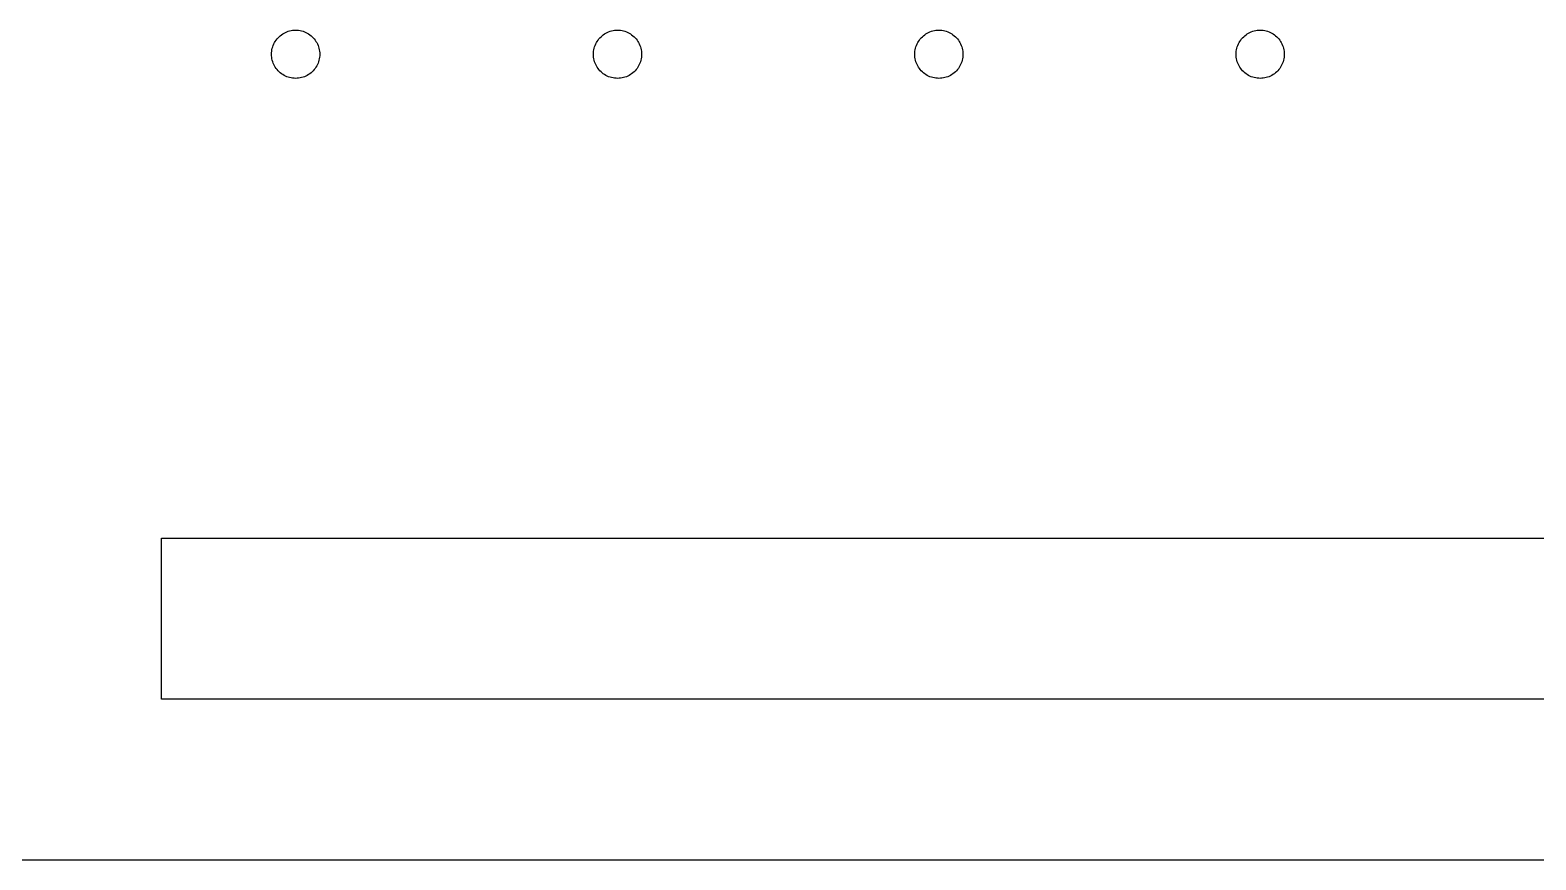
# Model space of a CAD drawing. Header units: metres. Extents: x 0 to 786, y 0 to 155.
# Drawn here: x 220.41 to 248.53, y 0 to 15.48 of the extents above; entities that cross this region are included whole.
import ezdxf

# ---------------------------------------------------------------- set-up
doc = ezdxf.new("R2010")
doc.units = ezdxf.units.M

msp = doc.modelspace()

# ---------------------------------------------------------------- linework, layer by layer
for p, q in [((225.231, 15.458), (225.258, 15.4659)), ((225.258, 15.4659), (225.286, 15.472)), ((225.286, 15.472), (225.314, 15.4764)), ((225.314, 15.4764), (225.342, 15.4791)), ((225.342, 15.4791), (225.37, 15.48)), ((225.37, 15.48), (225.398, 15.4791)), ((225.398, 15.4791), (225.426, 15.4764)), ((225.426, 15.4764), (225.454, 15.472)), ((225.454, 15.472), (225.482, 15.4659)), ((225.482, 15.4659), (225.509, 15.458)), ((231.241, 15.458), (231.268, 15.4659)), ((231.268, 15.4659), (231.296, 15.472)), ((231.296, 15.472), (231.324, 15.4764)), ((231.324, 15.4764), (231.352, 15.4791)), ((231.352, 15.4791), (231.38, 15.48)), ((231.38, 15.48), (231.408, 15.4791)), ((231.408, 15.4791), (231.436, 15.4764)), ((231.436, 15.4764), (231.464, 15.472)), ((231.464, 15.472), (231.492, 15.4659)), ((231.492, 15.4659), (231.519, 15.458)), ((237.241, 15.458), (237.268, 15.4659)), ((237.268, 15.4659), (237.296, 15.472)), ((237.296, 15.472), (237.324, 15.4764)), ((237.324, 15.4764), (237.352, 15.4791)), ((237.352, 15.4791), (237.38, 15.48)), ((237.38, 15.48), (237.408, 15.4791)), ((237.408, 15.4791), (237.436, 15.4764)), ((237.436, 15.4764), (237.464, 15.472)), ((237.464, 15.472), (237.492, 15.4659)), ((237.492, 15.4659), (237.519, 15.458)), ((243.241, 15.458), (243.268, 15.4659)), ((243.268, 15.4659), (243.296, 15.472)), ((243.296, 15.472), (243.324, 15.4764)), ((243.324, 15.4764), (243.352, 15.4791)), ((243.352, 15.4791), (243.38, 15.48)), ((243.38, 15.48), (243.408, 15.4791)), ((243.408, 15.4791), (243.436, 15.4764)), ((243.436, 15.4764), (243.464, 15.472)), ((243.464, 15.472), (243.492, 15.4659)), ((243.492, 15.4659), (243.519, 15.458)), ((224.942, 15.1691), (224.952, 15.1956)), ((224.952, 15.1956), (224.963, 15.2216)), ((224.963, 15.2216), (224.976, 15.2468)), ((224.976, 15.2468), (224.99, 15.2711)), ((224.99, 15.2711), (225.006, 15.2945)), ((225.006, 15.2945), (225.023, 15.3168)), ((225.023, 15.3168), (225.042, 15.338)), ((225.042, 15.338), (225.062, 15.358)), ((225.062, 15.358), (225.083, 15.3767)), ((225.083, 15.3767), (225.105, 15.394)), ((225.105, 15.394), (225.129, 15.4099)), ((225.129, 15.4099), (225.153, 15.4243)), ((225.153, 15.4243), (225.178, 15.4372)), ((225.178, 15.4372), (225.204, 15.4484)), ((225.204, 15.4484), (225.231, 15.458)), ((225.509, 15.458), (225.536, 15.4484)), ((225.536, 15.4484), (225.562, 15.4372)), ((225.562, 15.4372), (225.587, 15.4243)), ((225.587, 15.4243), (225.611, 15.4099)), ((225.611, 15.4099), (225.634, 15.394)), ((225.634, 15.394), (225.657, 15.3767)), ((225.657, 15.3767), (225.678, 15.358)), ((225.678, 15.358), (225.698, 15.338)), ((225.698, 15.338), (225.717, 15.3168)), ((225.717, 15.3168), (225.734, 15.2945)), ((225.734, 15.2945), (225.75, 15.2711)), ((225.75, 15.2711), (225.764, 15.2468)), ((225.764, 15.2468), (225.777, 15.2216)), ((225.777, 15.2216), (225.788, 15.1956)), ((225.788, 15.1956), (225.798, 15.1691)), ((230.952, 15.1691), (230.962, 15.1956)), ((230.962, 15.1956), (230.973, 15.2216)), ((230.973, 15.2216), (230.986, 15.2468)), ((230.986, 15.2468), (231, 15.2711)), ((231, 15.2711), (231.016, 15.2945)), ((231.016, 15.2945), (231.033, 15.3168)), ((231.033, 15.3168), (231.052, 15.338)), ((231.052, 15.338), (231.072, 15.358)), ((231.072, 15.358), (231.093, 15.3767)), ((231.093, 15.3767), (231.115, 15.394)), ((231.115, 15.394), (231.139, 15.4099)), ((231.139, 15.4099), (231.163, 15.4243)), ((231.163, 15.4243), (231.188, 15.4372)), ((231.188, 15.4372), (231.214, 15.4484)), ((231.214, 15.4484), (231.241, 15.458)), ((231.519, 15.458), (231.546, 15.4484)), ((231.546, 15.4484), (231.572, 15.4372)), ((231.572, 15.4372), (231.597, 15.4243)), ((231.597, 15.4243), (231.621, 15.4099)), ((231.621, 15.4099), (231.644, 15.394)), ((231.644, 15.394), (231.667, 15.3767)), ((231.667, 15.3767), (231.688, 15.358)), ((231.688, 15.358), (231.708, 15.338)), ((231.708, 15.338), (231.727, 15.3168)), ((231.727, 15.3168), (231.744, 15.2945)), ((231.744, 15.2945), (231.76, 15.2711)), ((231.76, 15.2711), (231.774, 15.2468)), ((231.774, 15.2468), (231.787, 15.2216)), ((231.787, 15.2216), (231.798, 15.1956)), ((231.798, 15.1956), (231.808, 15.1691)), ((236.952, 15.1691), (236.962, 15.1956)), ((236.962, 15.1956), (236.973, 15.2216)), ((236.973, 15.2216), (236.986, 15.2468)), ((236.986, 15.2468), (237, 15.2711)), ((237, 15.2711), (237.016, 15.2945)), ((237.016, 15.2945), (237.033, 15.3168)), ((237.033, 15.3168), (237.052, 15.338)), ((237.052, 15.338), (237.072, 15.358)), ((237.072, 15.358), (237.093, 15.3767)), ((237.093, 15.3767), (237.115, 15.394)), ((237.115, 15.394), (237.139, 15.4099)), ((237.139, 15.4099), (237.163, 15.4243)), ((237.163, 15.4243), (237.188, 15.4372)), ((237.188, 15.4372), (237.214, 15.4484)), ((237.214, 15.4484), (237.241, 15.458)), ((237.519, 15.458), (237.546, 15.4484)), ((237.546, 15.4484), (237.572, 15.4372)), ((237.572, 15.4372), (237.597, 15.4243)), ((237.597, 15.4243), (237.621, 15.4099)), ((237.621, 15.4099), (237.644, 15.394)), ((237.644, 15.394), (237.667, 15.3767)), ((237.667, 15.3767), (237.688, 15.358)), ((237.688, 15.358), (237.708, 15.338)), ((237.708, 15.338), (237.727, 15.3168)), ((237.727, 15.3168), (237.744, 15.2945)), ((237.744, 15.2945), (237.76, 15.2711)), ((237.76, 15.2711), (237.774, 15.2468)), ((237.774, 15.2468), (237.787, 15.2216)), ((237.787, 15.2216), (237.798, 15.1956)), ((237.798, 15.1956), (237.808, 15.1691)), ((242.952, 15.1691), (242.962, 15.1956)), ((242.962, 15.1956), (242.973, 15.2216)), ((242.973, 15.2216), (242.986, 15.2468)), ((242.986, 15.2468), (243, 15.2711)), ((243, 15.2711), (243.016, 15.2945)), ((243.016, 15.2945), (243.033, 15.3168)), ((243.033, 15.3168), (243.052, 15.338)), ((243.052, 15.338), (243.072, 15.358)), ((243.072, 15.358), (243.093, 15.3767)), ((243.093, 15.3767), (243.115, 15.394)), ((243.115, 15.394), (243.139, 15.4099)), ((243.139, 15.4099), (243.163, 15.4243)), ((243.163, 15.4243), (243.188, 15.4372)), ((243.188, 15.4372), (243.214, 15.4484)), ((243.214, 15.4484), (243.241, 15.458)), ((243.519, 15.458), (243.546, 15.4484)), ((243.546, 15.4484), (243.572, 15.4372)), ((243.572, 15.4372), (243.597, 15.4243)), ((243.597, 15.4243), (243.621, 15.4099)), ((243.621, 15.4099), (243.644, 15.394)), ((243.644, 15.394), (243.667, 15.3767)), ((243.667, 15.3767), (243.688, 15.358)), ((243.688, 15.358), (243.708, 15.338)), ((243.708, 15.338), (243.727, 15.3168)), ((243.727, 15.3168), (243.744, 15.2945)), ((243.744, 15.2945), (243.76, 15.2711)), ((243.76, 15.2711), (243.774, 15.2468)), ((243.774, 15.2468), (243.787, 15.2216)), ((243.787, 15.2216), (243.798, 15.1956)), ((243.798, 15.1956), (243.808, 15.1691)), ((224.92, 15.03), (224.921, 15.0582)), ((224.921, 15.0017), (224.92, 15.03)), ((224.921, 15.0582), (224.924, 15.0864)), ((224.924, 14.9736), (224.921, 15.0017)), ((224.924, 15.0864), (224.928, 15.1143)), ((224.928, 14.9457), (224.924, 14.9736)), ((224.928, 15.1143), (224.934, 15.1419)), ((224.934, 14.9181), (224.928, 14.9457)), ((224.934, 15.1419), (224.942, 15.1691)), ((224.942, 14.8909), (224.934, 14.9181)), ((225.798, 15.1691), (225.806, 15.1419)), ((225.806, 14.9181), (225.798, 14.8909)), ((225.806, 15.1419), (225.812, 15.1143)), ((225.812, 14.9457), (225.806, 14.9181)), ((225.812, 15.1143), (225.816, 15.0864)), ((225.816, 14.9736), (225.812, 14.9457)), ((225.816, 15.0864), (225.819, 15.0582)), ((225.819, 15.0017), (225.816, 14.9736)), ((225.819, 15.0582), (225.82, 15.03)), ((225.82, 15.03), (225.819, 15.0017)), ((230.93, 15.03), (230.931, 15.0582)), ((230.931, 15.0017), (230.93, 15.03)), ((230.931, 15.0582), (230.934, 15.0864)), ((230.934, 14.9736), (230.931, 15.0017)), ((230.934, 15.0864), (230.938, 15.1143)), ((230.938, 14.9457), (230.934, 14.9736)), ((230.938, 15.1143), (230.944, 15.1419)), ((230.944, 14.9181), (230.938, 14.9457)), ((230.944, 15.1419), (230.952, 15.1691)), ((230.952, 14.8909), (230.944, 14.9181)), ((231.808, 15.1691), (231.816, 15.1419)), ((231.816, 14.9181), (231.808, 14.8909)), ((231.816, 15.1419), (231.822, 15.1143)), ((231.822, 14.9457), (231.816, 14.9181)), ((231.822, 15.1143), (231.826, 15.0864)), ((231.826, 14.9736), (231.822, 14.9457)), ((231.826, 15.0864), (231.829, 15.0582)), ((231.829, 15.0017), (231.826, 14.9736)), ((231.829, 15.0582), (231.83, 15.03)), ((231.83, 15.03), (231.829, 15.0017)), ((236.93, 15.03), (236.931, 15.0582)), ((236.931, 15.0017), (236.93, 15.03)), ((236.931, 15.0582), (236.934, 15.0864)), ((236.934, 14.9736), (236.931, 15.0017)), ((236.934, 15.0864), (236.938, 15.1143)), ((236.938, 14.9457), (236.934, 14.9736)), ((236.938, 15.1143), (236.944, 15.1419)), ((236.944, 14.9181), (236.938, 14.9457)), ((236.944, 15.1419), (236.952, 15.1691)), ((236.952, 14.8909), (236.944, 14.9181)), ((237.808, 15.1691), (237.816, 15.1419)), ((237.816, 14.9181), (237.808, 14.8909)), ((237.816, 15.1419), (237.822, 15.1143)), ((237.822, 14.9457), (237.816, 14.9181)), ((237.822, 15.1143), (237.826, 15.0864)), ((237.826, 14.9736), (237.822, 14.9457)), ((237.826, 15.0864), (237.829, 15.0582)), ((237.829, 15.0017), (237.826, 14.9736)), ((237.829, 15.0582), (237.83, 15.03)), ((237.83, 15.03), (237.829, 15.0017)), ((242.93, 15.03), (242.931, 15.0582)), ((242.931, 15.0017), (242.93, 15.03)), ((242.931, 15.0582), (242.934, 15.0864)), ((242.934, 14.9736), (242.931, 15.0017)), ((242.934, 15.0864), (242.938, 15.1143)), ((242.938, 14.9457), (242.934, 14.9736)), ((242.938, 15.1143), (242.944, 15.1419)), ((242.944, 14.9181), (242.938, 14.9457)), ((242.944, 15.1419), (242.952, 15.1691)), ((242.952, 14.8909), (242.944, 14.9181)), ((243.808, 15.1691), (243.816, 15.1419)), ((243.816, 14.9181), (243.808, 14.8909)), ((243.816, 15.1419), (243.822, 15.1143)), ((243.822, 14.9457), (243.816, 14.9181)), ((243.822, 15.1143), (243.826, 15.0864)), ((243.826, 14.9736), (243.822, 14.9457)), ((243.826, 15.0864), (243.829, 15.0582)), ((243.829, 15.0017), (243.826, 14.9736)), ((243.829, 15.0582), (243.83, 15.03)), ((243.83, 15.03), (243.829, 15.0017)), ((224.952, 14.8643), (224.942, 14.8909)), ((224.963, 14.8384), (224.952, 14.8643)), ((224.976, 14.8132), (224.963, 14.8384)), ((224.99, 14.7889), (224.976, 14.8132)), ((225.006, 14.7655), (224.99, 14.7889)), ((225.023, 14.7431), (225.006, 14.7655)), ((225.042, 14.7219), (225.023, 14.7431)), ((225.062, 14.702), (225.042, 14.7219)), ((225.083, 14.6833), (225.062, 14.702)), ((225.105, 14.6659), (225.083, 14.6833)), ((225.129, 14.65), (225.105, 14.6659)), ((225.153, 14.6357), (225.129, 14.65)), ((225.178, 14.6228), (225.153, 14.6357)), ((225.204, 14.6116), (225.178, 14.6228)), ((225.562, 14.6228), (225.536, 14.6116)), ((225.587, 14.6357), (225.562, 14.6228)), ((225.611, 14.65), (225.587, 14.6357)), ((225.634, 14.6659), (225.611, 14.65)), ((225.657, 14.6833), (225.634, 14.6659)), ((225.678, 14.702), (225.657, 14.6833)), ((225.698, 14.7219), (225.678, 14.702)), ((225.717, 14.7431), (225.698, 14.7219)), ((225.734, 14.7655), (225.717, 14.7431)), ((225.75, 14.7889), (225.734, 14.7655)), ((225.764, 14.8132), (225.75, 14.7889)), ((225.777, 14.8384), (225.764, 14.8132)), ((225.788, 14.8643), (225.777, 14.8384)), ((225.798, 14.8909), (225.788, 14.8643)), ((230.962, 14.8643), (230.952, 14.8909)), ((230.973, 14.8384), (230.962, 14.8643)), ((230.986, 14.8132), (230.973, 14.8384)), ((231, 14.7889), (230.986, 14.8132)), ((231.016, 14.7655), (231, 14.7889)), ((231.033, 14.7431), (231.016, 14.7655)), ((231.052, 14.7219), (231.033, 14.7431)), ((231.072, 14.702), (231.052, 14.7219)), ((231.093, 14.6833), (231.072, 14.702)), ((231.115, 14.6659), (231.093, 14.6833)), ((231.139, 14.65), (231.115, 14.6659)), ((231.163, 14.6357), (231.139, 14.65)), ((231.188, 14.6228), (231.163, 14.6357)), ((231.214, 14.6116), (231.188, 14.6228)), ((231.572, 14.6228), (231.546, 14.6116)), ((231.597, 14.6357), (231.572, 14.6228)), ((231.621, 14.65), (231.597, 14.6357)), ((231.644, 14.6659), (231.621, 14.65)), ((231.667, 14.6833), (231.644, 14.6659)), ((231.688, 14.702), (231.667, 14.6833)), ((231.708, 14.7219), (231.688, 14.702)), ((231.727, 14.7431), (231.708, 14.7219)), ((231.744, 14.7655), (231.727, 14.7431)), ((231.76, 14.7889), (231.744, 14.7655)), ((231.774, 14.8132), (231.76, 14.7889)), ((231.787, 14.8384), (231.774, 14.8132)), ((231.798, 14.8643), (231.787, 14.8384)), ((231.808, 14.8909), (231.798, 14.8643)), ((236.962, 14.8643), (236.952, 14.8909)), ((236.973, 14.8384), (236.962, 14.8643)), ((236.986, 14.8132), (236.973, 14.8384)), ((237, 14.7889), (236.986, 14.8132)), ((237.016, 14.7655), (237, 14.7889)), ((237.033, 14.7431), (237.016, 14.7655)), ((237.052, 14.7219), (237.033, 14.7431)), ((237.072, 14.702), (237.052, 14.7219)), ((237.093, 14.6833), (237.072, 14.702)), ((237.115, 14.6659), (237.093, 14.6833)), ((237.139, 14.65), (237.115, 14.6659)), ((237.163, 14.6357), (237.139, 14.65)), ((237.188, 14.6228), (237.163, 14.6357)), ((237.214, 14.6116), (237.188, 14.6228)), ((237.572, 14.6228), (237.546, 14.6116)), ((237.597, 14.6357), (237.572, 14.6228)), ((237.621, 14.65), (237.597, 14.6357)), ((237.644, 14.6659), (237.621, 14.65)), ((237.667, 14.6833), (237.644, 14.6659)), ((237.688, 14.702), (237.667, 14.6833)), ((237.708, 14.7219), (237.688, 14.702)), ((237.727, 14.7431), (237.708, 14.7219)), ((237.744, 14.7655), (237.727, 14.7431)), ((237.76, 14.7889), (237.744, 14.7655)), ((237.774, 14.8132), (237.76, 14.7889)), ((237.787, 14.8384), (237.774, 14.8132)), ((237.798, 14.8643), (237.787, 14.8384)), ((237.808, 14.8909), (237.798, 14.8643)), ((242.962, 14.8643), (242.952, 14.8909)), ((242.973, 14.8384), (242.962, 14.8643)), ((242.986, 14.8132), (242.973, 14.8384)), ((243, 14.7889), (242.986, 14.8132)), ((243.016, 14.7655), (243, 14.7889)), ((243.033, 14.7431), (243.016, 14.7655)), ((243.052, 14.7219), (243.033, 14.7431)), ((243.072, 14.702), (243.052, 14.7219)), ((243.093, 14.6833), (243.072, 14.702)), ((243.115, 14.6659), (243.093, 14.6833)), ((243.139, 14.65), (243.115, 14.6659)), ((243.163, 14.6357), (243.139, 14.65)), ((243.188, 14.6228), (243.163, 14.6357)), ((243.214, 14.6116), (243.188, 14.6228)), ((243.572, 14.6228), (243.546, 14.6116)), ((243.597, 14.6357), (243.572, 14.6228)), ((243.621, 14.65), (243.597, 14.6357)), ((243.644, 14.6659), (243.621, 14.65)), ((243.667, 14.6833), (243.644, 14.6659)), ((243.688, 14.702), (243.667, 14.6833)), ((243.708, 14.7219), (243.688, 14.702)), ((243.727, 14.7431), (243.708, 14.7219)), ((243.744, 14.7655), (243.727, 14.7431)), ((243.76, 14.7889), (243.744, 14.7655)), ((243.774, 14.8132), (243.76, 14.7889)), ((243.787, 14.8384), (243.774, 14.8132)), ((243.798, 14.8643), (243.787, 14.8384)), ((243.808, 14.8909), (243.798, 14.8643)), ((225.231, 14.602), (225.204, 14.6116)), ((225.258, 14.5941), (225.231, 14.602)), ((225.286, 14.588), (225.258, 14.5941)), ((225.314, 14.5835), (225.286, 14.588)), ((225.342, 14.5809), (225.314, 14.5835)), ((225.37, 14.58), (225.342, 14.5809)), ((225.398, 14.5809), (225.37, 14.58)), ((225.426, 14.5835), (225.398, 14.5809)), ((225.454, 14.588), (225.426, 14.5835)), ((225.482, 14.5941), (225.454, 14.588)), ((225.509, 14.602), (225.482, 14.5941)), ((225.536, 14.6116), (225.509, 14.602)), ((231.241, 14.602), (231.214, 14.6116)), ((231.268, 14.5941), (231.241, 14.602)), ((231.296, 14.588), (231.268, 14.5941)), ((231.324, 14.5835), (231.296, 14.588)), ((231.352, 14.5809), (231.324, 14.5835)), ((231.38, 14.58), (231.352, 14.5809)), ((231.408, 14.5809), (231.38, 14.58)), ((231.436, 14.5835), (231.408, 14.5809)), ((231.464, 14.588), (231.436, 14.5835)), ((231.492, 14.5941), (231.464, 14.588)), ((231.519, 14.602), (231.492, 14.5941)), ((231.546, 14.6116), (231.519, 14.602)), ((237.241, 14.602), (237.214, 14.6116)), ((237.268, 14.5941), (237.241, 14.602)), ((237.296, 14.588), (237.268, 14.5941)), ((237.324, 14.5835), (237.296, 14.588)), ((237.352, 14.5809), (237.324, 14.5835)), ((237.38, 14.58), (237.352, 14.5809)), ((237.408, 14.5809), (237.38, 14.58)), ((237.436, 14.5835), (237.408, 14.5809)), ((237.464, 14.588), (237.436, 14.5835)), ((237.492, 14.5941), (237.464, 14.588)), ((237.519, 14.602), (237.492, 14.5941)), ((237.546, 14.6116), (237.519, 14.602)), ((243.241, 14.602), (243.214, 14.6116)), ((243.268, 14.5941), (243.241, 14.602)), ((243.296, 14.588), (243.268, 14.5941)), ((243.324, 14.5835), (243.296, 14.588)), ((243.352, 14.5809), (243.324, 14.5835)), ((243.38, 14.58), (243.352, 14.5809)), ((243.408, 14.5809), (243.38, 14.58)), ((243.436, 14.5835), (243.408, 14.5809)), ((243.464, 14.588), (243.436, 14.5835)), ((243.492, 14.5941), (243.464, 14.588)), ((243.519, 14.602), (243.492, 14.5941)), ((243.546, 14.6116), (243.519, 14.602)), ((222.863, 3), (222.863, 6)), ((222.863, 6), (253.487, 6)), ((253.487, 3), (222.863, 3)), ((193.74, 0), (282.61, 0))]:
    msp.add_line(p, q)

doc.saveas('drawing.dxf')
